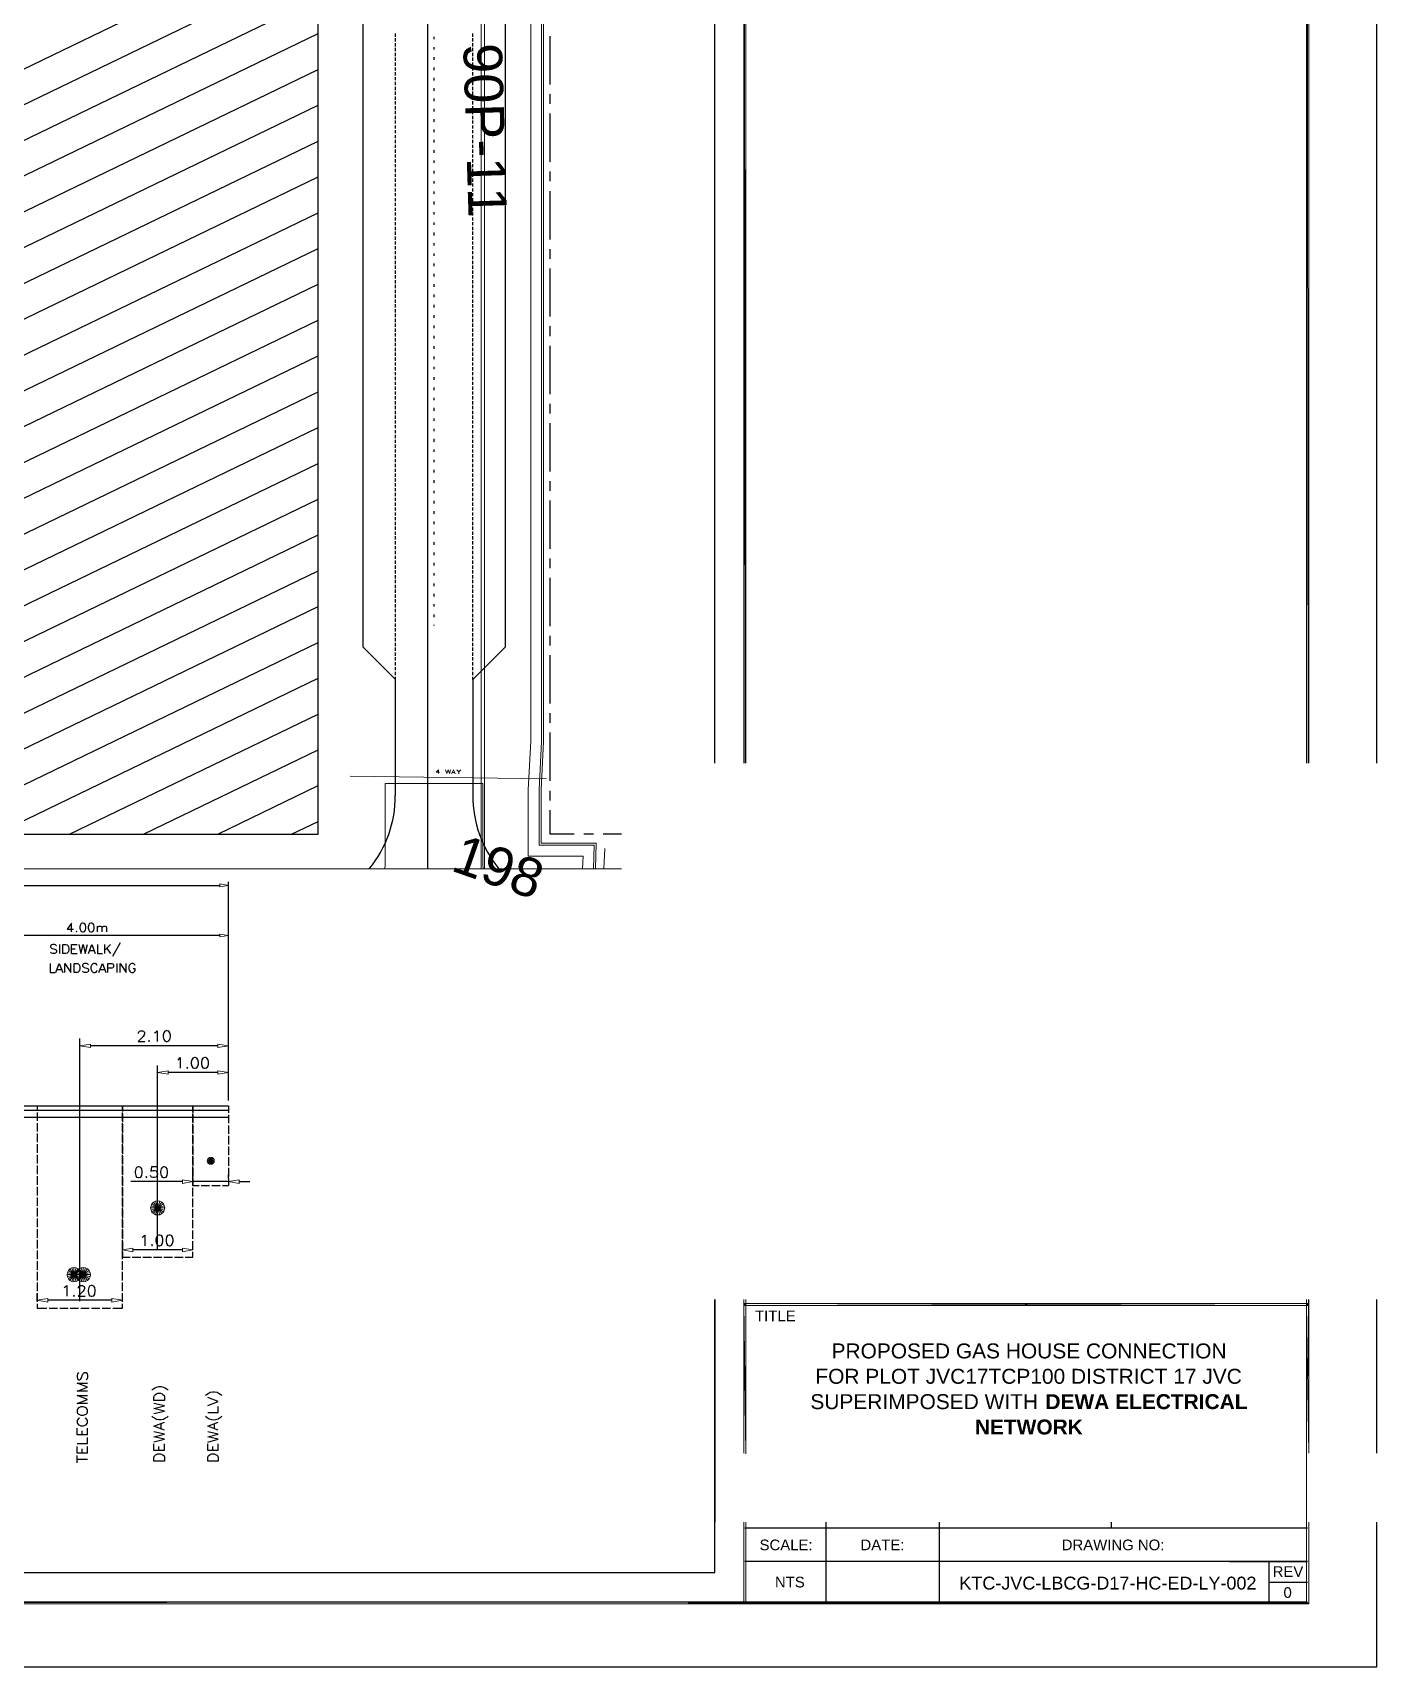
# Model space of a CAD drawing. Header units: inches. Extents: x 27 to 868, y 19 to 613.
# Drawn here: x 554.9 to 867.6, y 18.8 to 399.1 of the extents above; entities that cross this region are included whole.
import ezdxf

# ---------------------------------------------------------------- set-up
doc = ezdxf.new("R2010")
doc.units = ezdxf.units.IN
doc.header["$MEASUREMENT"] = 0
doc.layers.add('PDF_Geometry', color=7, linetype='Continuous')
doc.layers.add('PDF_Text', color=7, linetype='Continuous')
doc.styles.add('PDF Arial', font='arial.ttf')
doc.styles.add('PDF Arial Bold', font='arialbd.ttf')

msp = doc.modelspace()

# ---------------------------------------------------------------- linework, layer by layer
at = {"layer": 'PDF_Geometry', "lineweight": 25}
for points in [[(26.63, 612.78), (867.64, 612.78), (867.64, 229.17)], [(867.64, 52.53), (867.64, 18.77), (26.63, 18.77), (26.63, 612.78)], [(713.65, 229.17), (713.65, 590.8), (63.65, 590.8), (63.65, 40.79)], [(174, 200.68), (598.4, 200.68)], [(174, 200.68), (598.4, 200.68)], [(600.42, 150.68), (600.42, 201.53)], [(600.42, 150.68), (600.42, 201.53)], [(563.9, 189.87), (563.9, 191.94), (562.9, 190.54), (564.39, 190.54)], [(566.46, 191.94), (566.15, 191.8), (565.97, 191.53), (565.88, 191.04), (565.88, 190.77), (565.97, 190.27), (566.15, 189.96), (566.46, 189.87), (566.64, 189.87), (566.96, 189.96), (567.14, 190.27), (567.23, 190.77), (567.23, 191.04), (567.14, 191.53), (566.96, 191.8), (566.64, 191.94), (566.46, 191.94)], [(568.4, 191.94), (568.13, 191.8), (567.9, 191.53), (567.81, 191.04), (567.81, 190.77), (567.9, 190.27), (568.13, 189.96), (568.4, 189.87), (568.62, 189.87), (568.9, 189.96), (569.08, 190.27), (569.21, 190.77), (569.21, 191.04), (569.08, 191.53), (568.9, 191.8), (568.62, 191.94), (568.4, 191.94)], [(569.89, 191.22), (569.89, 189.87)], [(569.89, 190.86), (570.16, 191.13), (570.38, 191.22), (570.65, 191.22), (570.88, 191.13), (570.97, 190.86), (570.97, 189.87)], [(570.97, 190.86), (571.24, 191.13), (571.46, 191.22), (571.73, 191.22), (571.96, 191.13), (572.05, 190.86), (572.05, 189.87)], [(598.4, 189.06), (536.56, 189.06)], [(560.43, 186.62), (560.2, 186.85), (559.93, 186.94), (559.53, 186.94), (559.26, 186.85), (559.03, 186.62), (559.03, 186.44), (559.12, 186.26), (559.26, 186.13), (559.44, 186.04), (560.02, 185.86), (560.2, 185.77), (560.34, 185.68), (560.43, 185.45), (560.43, 185.18), (560.2, 184.96), (559.93, 184.87), (559.53, 184.87), (559.26, 184.96), (559.03, 185.18)], [(561.1, 186.94), (561.1, 184.87)], [(561.87, 184.87), (561.87, 186.94), (562.59, 186.94), (562.86, 186.85), (563.09, 186.62), (563.18, 186.44), (563.27, 186.13), (563.27, 185.68), (563.18, 185.36), (563.09, 185.18), (562.86, 184.96), (562.59, 184.87), (561.87, 184.87)], [(563.94, 184.87), (563.94, 186.94), (565.25, 186.94)], [(565.07, 190.05), (564.98, 189.96), (565.07, 189.87), (565.16, 189.96), (565.07, 190.05)], [(565.61, 186.94), (566.1, 184.87), (566.6, 186.94), (567.09, 184.87), (567.59, 186.94)], [(567.86, 184.87), (568.67, 186.94), (569.44, 184.87)], [(569.93, 186.94), (569.93, 184.87), (571.1, 184.87)], [(571.6, 186.94), (571.6, 184.87)], [(572.99, 186.94), (571.6, 185.54)], [(575.25, 187.34), (573.44, 184.19)], [(600.42, 181.17), (600.42, 189.87)], [(563.94, 185.95), (564.75, 185.95)], [(563.94, 184.87), (565.25, 184.87)], [(568.17, 185.54), (569.17, 185.54)], [(572.09, 186.04), (572.99, 184.87)], [(558.94, 182.53), (558.94, 180.45), (560.11, 180.45)], [(560.29, 180.45), (561.06, 182.53), (561.87, 180.45)], [(560.61, 181.17), (561.55, 181.17)], [(562.36, 180.45), (562.36, 182.53), (563.72, 180.45), (563.72, 182.53)], [(564.53, 180.45), (564.53, 182.53), (565.2, 182.53), (565.47, 182.44), (565.7, 182.21), (565.79, 182.03), (565.88, 181.76), (565.88, 181.26), (565.79, 180.95), (565.7, 180.77), (565.47, 180.54), (565.2, 180.45), (564.53, 180.45)], [(567.86, 182.21), (567.63, 182.44), (567.36, 182.53), (566.96, 182.53), (566.69, 182.44), (566.46, 182.21), (566.46, 182.03), (566.55, 181.85), (566.69, 181.76), (566.87, 181.62), (567.45, 181.44), (567.63, 181.35), (567.77, 181.26), (567.86, 181.04), (567.86, 180.77), (567.63, 180.54), (567.36, 180.45), (566.96, 180.45), (566.69, 180.54), (566.46, 180.77)], [(569.89, 182.03), (569.8, 182.21), (569.62, 182.44), (569.44, 182.53), (569.03, 182.53), (568.85, 182.44), (568.62, 182.21), (568.53, 182.03), (568.44, 181.76), (568.44, 181.26), (568.53, 180.95), (568.62, 180.77), (568.85, 180.54), (569.03, 180.45), (569.44, 180.45), (569.62, 180.54), (569.8, 180.77), (569.89, 180.95)], [(570.29, 180.45), (571.1, 182.53), (571.87, 180.45)], [(570.61, 181.17), (571.6, 181.17)], [(572.36, 180.45), (572.36, 182.53), (573.26, 182.53), (573.53, 182.44), (573.62, 182.35), (573.71, 182.12), (573.71, 181.85), (573.62, 181.62), (573.53, 181.53), (573.26, 181.44), (572.36, 181.44)], [(574.43, 182.53), (574.43, 180.45)], [(575.2, 180.45), (575.2, 182.53), (576.6, 180.45), (576.6, 182.53)], [(578.76, 182.03), (578.62, 182.21), (578.44, 182.44), (578.26, 182.53), (577.86, 182.53), (577.68, 182.44), (577.45, 182.21), (577.36, 182.03), (577.27, 181.76), (577.27, 181.26), (577.36, 180.95), (577.45, 180.77), (577.68, 180.54), (577.86, 180.45), (578.26, 180.45), (578.44, 180.54), (578.62, 180.77), (578.76, 180.95), (578.76, 181.26), (578.26, 181.26)], [(565.83, 103.98), (565.83, 165.05)], [(579.48, 166.27), (579.48, 166.4), (579.61, 166.63), (579.7, 166.76), (579.97, 166.85), (580.42, 166.85), (580.65, 166.76), (580.79, 166.63), (580.92, 166.4), (580.92, 166.13), (580.79, 165.91), (580.56, 165.55), (579.39, 164.38), (581.01, 164.38)], [(581.96, 164.65), (581.82, 164.51), (581.96, 164.38), (582.09, 164.51), (581.96, 164.65)], [(583.26, 166.4), (583.49, 166.49), (583.85, 166.85), (583.85, 164.38)], [(585.96, 166.85), (585.6, 166.76), (585.38, 166.4), (585.24, 165.82), (585.24, 165.46), (585.38, 164.87), (585.6, 164.51), (585.96, 164.38), (586.19, 164.38), (586.55, 164.51), (586.78, 164.87), (586.91, 165.46), (586.91, 165.82), (586.78, 166.4), (586.55, 166.76), (586.19, 166.85), (585.96, 166.85)], [(600.42, 151.49), (600.42, 165.05)], [(597.99, 163.38), (568.31, 163.38)], [(588.62, 160.14), (588.85, 160.28), (589.21, 160.64), (589.21, 158.16)], [(592.5, 160.64), (592.13, 160.5), (591.91, 160.14), (591.77, 159.56), (591.77, 159.2), (591.91, 158.61), (592.13, 158.25), (592.5, 158.16), (592.72, 158.16), (593.08, 158.25), (593.31, 158.61), (593.44, 159.2), (593.44, 159.56), (593.31, 160.14), (593.08, 160.5), (592.72, 160.64), (592.5, 160.64)], [(594.84, 160.64), (594.48, 160.5), (594.25, 160.14), (594.16, 159.56), (594.16, 159.2), (594.25, 158.61), (594.48, 158.25), (594.84, 158.16), (595.11, 158.16), (595.42, 158.25), (595.69, 158.61), (595.78, 159.2), (595.78, 159.56), (595.69, 160.14), (595.42, 160.5), (595.11, 160.64), (594.84, 160.64)], [(583.94, 115.87), (583.94, 158.79)], [(597.99, 157.17), (586.41, 157.17)], [(590.83, 158.39), (590.74, 158.25), (590.83, 158.16), (590.96, 158.25), (590.83, 158.39)], [(600.42, 151.04), (600.42, 158.79)], [(555.92, 149.38), (555.92, 148.39)], [(575.74, 148.39), (575.74, 149.38)], [(575.74, 149.38), (575.74, 148.12)], [(592.18, 148.12), (592.18, 149.38)], [(592.18, 149.38), (592.18, 147.8)], [(600.42, 149.38), (600.42, 147.8)], [(555.92, 147.89), (555.92, 145.91)], [(555.92, 145.41), (555.92, 143.43)], [(575.74, 145.91), (575.74, 147.89)], [(575.74, 147.62), (575.74, 145.64)], [(575.74, 143.43), (575.74, 145.41)], [(575.74, 145.14), (575.74, 143.16)], [(592.18, 145.64), (592.18, 147.62)], [(592.18, 147.31), (592.18, 145.37)], [(592.18, 143.16), (592.18, 145.14)], [(592.18, 144.87), (592.18, 142.89)], [(600.42, 147.31), (600.42, 145.37)], [(600.42, 144.87), (600.42, 142.89)], [(555.92, 142.94), (555.92, 140.96)], [(575.74, 140.96), (575.74, 142.94)], [(575.74, 142.67), (575.74, 140.68)], [(592.18, 140.68), (592.18, 142.67)], [(592.18, 142.4), (592.18, 140.41)], [(600.42, 142.4), (600.42, 140.41)], [(555.92, 140.46), (555.92, 138.48)], [(555.92, 137.98), (555.92, 136)], [(575.74, 138.48), (575.74, 140.46)], [(575.74, 140.19), (575.74, 138.21)], [(575.74, 136), (575.74, 137.98)], [(575.74, 137.71), (575.74, 135.78)], [(592.18, 138.21), (592.18, 140.19)], [(592.18, 139.92), (592.18, 137.94)], [(592.18, 135.78), (592.18, 137.71)], [(592.18, 137.44), (592.18, 135.46)], [(600.42, 139.92), (600.42, 137.94)], [(600.42, 137.44), (600.42, 135.46)], [(555.92, 135.51), (555.92, 133.52)], [(575.74, 133.52), (575.74, 135.51)], [(575.74, 135.28), (575.74, 133.3)], [(579.43, 135.24), (579.07, 135.1), (578.85, 134.74), (578.71, 134.15), (578.71, 133.79), (578.85, 133.21), (579.07, 132.85), (579.43, 132.76), (579.66, 132.76), (580.02, 132.85), (580.24, 133.21), (580.38, 133.79), (580.38, 134.15), (580.24, 134.74), (580.02, 135.1), (579.66, 135.24), (579.43, 135.24)], [(583.67, 135.24), (582.5, 135.24), (582.36, 134.15), (582.5, 134.29), (582.86, 134.38), (583.22, 134.38), (583.58, 134.29), (583.8, 134.06), (583.89, 133.7), (583.89, 133.43), (583.8, 133.12), (583.58, 132.85), (583.22, 132.76), (582.86, 132.76), (582.5, 132.85), (582.36, 132.98), (582.27, 133.21)], [(585.33, 135.24), (584.97, 135.1), (584.75, 134.74), (584.61, 134.15), (584.61, 133.79), (584.75, 133.21), (584.97, 132.85), (585.33, 132.76), (585.56, 132.76), (585.92, 132.85), (586.14, 133.21), (586.28, 133.79), (586.28, 134.15), (586.14, 134.74), (585.92, 135.1), (585.56, 135.24), (585.33, 135.24)], [(592.18, 133.3), (592.18, 135.28)], [(592.18, 134.97), (592.18, 132.98)], [(592.18, 132.58), (592.18, 133.39)], [(600.42, 134.97), (600.42, 132.98)], [(600.42, 132.58), (600.42, 133.39)], [(555.92, 133.03), (555.92, 131.05)], [(555.92, 130.55), (555.92, 128.57)], [(575.74, 131.05), (575.74, 133.03)], [(575.74, 132.8), (575.74, 130.82)], [(575.74, 128.57), (575.74, 130.55)], [(575.74, 130.33), (575.74, 128.34)], [(589.75, 131.77), (577.72, 131.77)], [(581.33, 132.98), (581.19, 132.85), (581.33, 132.76), (581.46, 132.85), (581.33, 132.98)], [(592.18, 130.82), (592.18, 132.8)], [(592.18, 132.49), (592.18, 130.91), (593.62, 130.91)], [(600.42, 131.77), (592.18, 131.77)], [(592.18, 128.34), (592.18, 130.33)], [(594.12, 130.91), (596.05, 130.91)], [(596.55, 130.91), (598.53, 130.91)], [(599.03, 130.91), (600.42, 130.91)], [(600.42, 132.49), (600.42, 130.91)], [(602.9, 131.77), (605.38, 131.77)], [(555.92, 128.07), (555.92, 126.14)], [(555.92, 125.64), (555.92, 123.66)], [(575.74, 126.14), (575.74, 128.07)], [(575.74, 127.85), (575.74, 125.87)], [(575.74, 123.66), (575.74, 125.64)], [(592.18, 125.87), (592.18, 127.85)], [(555.92, 123.17), (555.92, 121.18)], [(575.74, 125.37), (575.74, 123.39)], [(575.74, 121.18), (575.74, 123.17)], [(575.74, 122.89), (575.74, 120.91)], [(592.18, 123.39), (592.18, 125.37)], [(592.18, 120.91), (592.18, 122.89)], [(555.92, 120.69), (555.92, 118.71)], [(555.92, 118.21), (555.92, 116.23)], [(575.74, 118.71), (575.74, 120.69)], [(575.74, 120.42), (575.74, 118.44)], [(575.74, 116.23), (575.74, 118.21)], [(575.74, 117.94), (575.74, 115.96)], [(580.38, 118.89), (580.61, 118.98), (580.97, 119.34), (580.97, 116.86)], [(584.25, 119.34), (583.89, 119.25), (583.67, 118.89), (583.53, 118.3), (583.53, 117.94), (583.67, 117.36), (583.89, 116.99), (584.25, 116.86), (584.48, 116.86), (584.84, 116.99), (585.06, 117.36), (585.2, 117.94), (585.2, 118.3), (585.06, 118.89), (584.84, 119.25), (584.48, 119.34), (584.25, 119.34)], [(586.6, 119.34), (586.23, 119.25), (586.01, 118.89), (585.92, 118.3), (585.92, 117.94), (586.01, 117.36), (586.23, 116.99), (586.6, 116.86), (586.87, 116.86), (587.18, 116.99), (587.45, 117.36), (587.54, 117.94), (587.54, 118.3), (587.45, 118.89), (587.18, 119.25), (586.87, 119.34), (586.6, 119.34)], [(592.18, 118.44), (592.18, 120.42)], [(592.18, 115.96), (592.18, 117.94)], [(555.92, 115.73), (555.92, 113.75)], [(575.74, 115.87), (575.74, 117.54)], [(575.74, 113.75), (575.74, 115.73)], [(575.74, 115.46), (575.74, 114.2), (577.54, 114.2)], [(578.04, 114.2), (580.02, 114.2)], [(589.75, 115.87), (578.17, 115.87)], [(580.51, 114.2), (582.5, 114.2)], [(582.59, 117.13), (582.5, 116.99), (582.59, 116.86), (582.72, 116.99), (582.59, 117.13)], [(582.99, 114.2), (584.93, 114.2)], [(585.42, 114.2), (587.41, 114.2)], [(587.9, 114.2), (589.88, 114.2)], [(590.38, 114.2), (592.18, 114.2), (592.18, 115.46)], [(592.18, 115.87), (592.18, 117.54)], [(555.92, 113.26), (555.92, 111.27)], [(555.92, 110.78), (555.92, 108.8)], [(575.74, 111.27), (575.74, 113.26)], [(575.74, 108.8), (575.74, 110.78)], [(555.92, 108.3), (555.92, 106.32)], [(562.23, 107.13), (562.45, 107.27), (562.81, 107.58), (562.81, 105.15)], [(565.52, 107), (565.52, 107.13), (565.65, 107.36), (565.79, 107.49), (566.01, 107.58), (566.46, 107.58), (566.73, 107.49), (566.82, 107.36), (566.96, 107.13), (566.96, 106.91), (566.82, 106.68), (566.6, 106.32), (565.43, 105.15), (567.05, 105.15)], [(568.49, 107.58), (568.13, 107.49), (567.9, 107.13), (567.77, 106.55), (567.77, 106.19), (567.9, 105.6), (568.13, 105.24), (568.49, 105.15), (568.71, 105.15), (569.08, 105.24), (569.3, 105.6), (569.44, 106.19), (569.44, 106.55), (569.3, 107.13), (569.08, 107.49), (568.71, 107.58), (568.49, 107.58)], [(575.74, 106.32), (575.74, 108.3)], [(63.65, 40.79), (713.65, 40.79), (713.65, 104.35), (713.65, 52.53)], [(555.92, 105.83), (555.92, 103.84)], [(555.92, 103.98), (555.92, 105.78)], [(555.92, 103.35), (555.92, 102.36), (558.18, 102.36)], [(573.26, 104.16), (558.4, 104.16)], [(564.48, 105.37), (564.35, 105.24), (564.48, 105.15), (564.57, 105.24), (564.48, 105.37)], [(573.49, 102.36), (575.74, 102.36), (575.74, 103.35)], [(575.74, 103.84), (575.74, 105.83)], [(575.74, 103.98), (575.74, 105.78)], [(867.64, 104.35), (867.64, 68.59)], [(558.67, 102.36), (560.65, 102.36)], [(561.15, 102.36), (563.13, 102.36)], [(563.63, 102.36), (565.56, 102.36)], [(566.06, 102.36), (568.04, 102.36)], [(568.53, 102.36), (570.52, 102.36)], [(571.01, 102.36), (572.99, 102.36)], [(851.65, 51.15), (720.67, 51.15)], [(739.55, 33.81), (739.55, 52.53)], [(765.98, 33.81), (765.98, 52.53)], [(806.02, 51.15), (806.02, 52.53)], [(851.65, 43.36), (720.67, 43.36)], [(833.54, 43.36), (851.65, 43.36)], [(842.59, 43.36), (842.59, 33.81)], [(842.59, 38.58), (851.65, 38.58)], [(707.43, 33.81), (851.65, 33.81)], [(851.65, 33.81), (720.67, 33.81)]]:
    msp.add_lwpolyline(points, dxfattribs=at)
at = {"layer": 'PDF_Geometry', "lineweight": 0}
for points in [[(720.73, 229.17), (720.41, 597.78), (720.41, 229.17)], [(720.73, 229.17), (720.41, 597.78), (720.9, 597.78), (720.9, 229.17)], [(720.9, 597.78), (720.9, 229.17)], [(851.92, 598.05), (851.42, 597.51), (851.75, 229.17)], [(851.42, 597.51), (851.75, 229.17)], [(851.42, 229.17), (851.42, 597.51)], [(851.42, 229.17), (851.42, 597.51)], [(851.92, 229.17), (851.92, 598.05)], [(713.65, 229.17), (713.65, 590.8), (63.65, 590.8), (63.65, 204.55)], [(649.33, 227.61), (648.75, 227.02), (649.6, 227.02)], [(649.33, 227.61), (649.33, 226.71)], [(651, 227.61), (651.27, 226.71), (651.59, 227.61), (651.86, 226.71), (652.13, 227.61)], [(652.35, 226.66), (652.85, 227.56), (653.25, 226.66)], [(652.53, 226.98), (653.12, 226.98)], [(653.61, 227.56), (654.06, 227.11), (654.56, 227.56)], [(654.06, 227.11), (654.06, 226.66)], [(63.65, 204.55), (691.93, 204.55)], [(691.94, 204.55), (63.65, 204.55), (63.65, 40.79)], [(598.4, 201.04), (598.4, 200.36), (600.42, 200.68), (598.4, 201.04)], [(598.4, 201.04), (598.4, 200.36), (600.42, 200.68), (598.4, 201.04)], [(598.4, 189.37), (598.4, 188.7), (600.42, 189.06), (598.4, 189.37)], [(568.31, 163.79), (568.31, 162.98), (565.83, 163.38), (568.31, 163.79)], [(597.99, 163.79), (597.99, 162.98), (600.42, 163.38), (597.99, 163.79)], [(586.41, 157.57), (586.41, 156.76), (583.94, 157.17), (586.41, 157.57)], [(597.99, 157.57), (597.99, 156.76), (600.42, 157.17), (597.99, 157.57)], [(595.56, 136.95), (596.32, 136.63), (595.51, 136.63), (595.56, 136.95)], [(595.74, 137.22), (595.56, 136.95), (596.32, 136.63), (595.74, 137.22)], [(596.32, 136.63), (596.01, 137.4), (595.74, 137.22), (596.32, 136.63)], [(596.32, 137.44), (596.32, 136.63), (596.01, 137.4), (596.32, 137.44)], [(596.64, 137.4), (596.32, 137.44), (596.32, 136.63), (596.64, 137.4)], [(596.32, 136.63), (596.91, 137.22), (596.64, 137.4), (596.32, 136.63)], [(597.09, 136.95), (596.32, 136.63), (596.91, 137.22), (597.09, 136.95)], [(597.13, 136.63), (597.09, 136.95), (596.32, 136.63), (597.13, 136.63)], [(596.32, 136.63), (595.51, 136.63), (595.56, 136.32), (596.32, 136.63)], [(595.56, 136.32), (595.74, 136.05), (596.32, 136.63), (595.56, 136.32)], [(595.74, 136.05), (596.32, 136.63), (596.01, 135.87), (595.74, 136.05)], [(596.32, 136.63), (596.01, 135.87), (596.32, 135.82), (596.32, 136.63)], [(596.32, 135.82), (596.64, 135.87), (596.32, 136.63), (596.32, 135.82)], [(596.64, 135.87), (596.32, 136.63), (596.91, 136.05), (596.64, 135.87)], [(596.32, 136.63), (596.91, 136.05), (597.09, 136.32), (596.32, 136.63)], [(597.09, 136.32), (597.13, 136.63), (596.32, 136.63), (597.09, 136.32)], [(589.75, 132.17), (589.75, 131.36), (592.18, 131.77), (589.75, 132.17)], [(602.9, 132.17), (602.9, 131.36), (600.42, 131.77), (602.9, 132.17)], [(582.41, 126.14), (582.32, 125.64), (583.94, 125.64), (582.41, 126.14)], [(582.32, 125.64), (583.94, 125.64), (582.41, 125.15), (582.32, 125.64)], [(583.94, 125.64), (582.63, 126.63), (582.41, 126.14), (583.94, 125.64)], [(583.94, 125.64), (582.41, 125.15), (582.63, 124.7), (583.94, 125.64)], [(582.99, 126.99), (583.94, 125.64), (582.63, 126.63), (582.99, 126.99)], [(582.63, 124.7), (582.99, 124.34), (583.94, 125.64), (582.63, 124.7)], [(583.44, 127.22), (582.99, 126.99), (583.94, 125.64), (583.44, 127.22)], [(582.99, 124.34), (583.94, 125.64), (583.44, 124.07), (582.99, 124.34)], [(583.94, 125.64), (583.94, 127.31), (583.44, 127.22), (583.94, 125.64)], [(583.94, 125.64), (583.44, 124.07), (583.94, 124.02), (583.94, 125.64)], [(584.48, 127.22), (583.94, 125.64), (583.94, 127.31), (584.48, 127.22)], [(584.93, 126.99), (584.48, 127.22), (583.94, 125.64), (584.93, 126.99)], [(583.94, 125.64), (585.29, 126.63), (584.93, 126.99), (583.94, 125.64)], [(585.51, 126.14), (583.94, 125.64), (585.29, 126.63), (585.51, 126.14)], [(585.6, 125.64), (585.51, 126.14), (583.94, 125.64), (585.6, 125.64)], [(583.94, 124.02), (584.48, 124.07), (583.94, 125.64), (583.94, 124.02)], [(584.48, 124.07), (583.94, 125.64), (584.93, 124.34), (584.48, 124.07)], [(583.94, 125.64), (584.93, 124.34), (585.29, 124.7), (583.94, 125.64)], [(585.29, 124.7), (585.51, 125.15), (583.94, 125.64), (585.29, 124.7)], [(585.51, 125.15), (583.94, 125.64), (585.6, 125.64), (585.51, 125.15)], [(578.17, 116.32), (578.17, 115.46), (575.74, 115.87), (578.17, 116.32)], [(589.75, 116.32), (589.75, 115.46), (592.18, 115.87), (589.75, 116.32)], [(562.95, 110.64), (562.86, 110.15), (564.48, 110.15), (562.95, 110.64)], [(564.48, 110.15), (563.18, 111.09), (562.95, 110.64), (564.48, 110.15)], [(563.54, 111.5), (564.48, 110.15), (563.18, 111.09), (563.54, 111.5)], [(563.99, 111.73), (563.54, 111.5), (564.48, 110.15), (563.99, 111.73)], [(564.48, 110.15), (564.48, 111.82), (563.99, 111.73), (564.48, 110.15)], [(565.02, 111.73), (564.48, 110.15), (564.48, 111.82), (565.02, 111.73)], [(565.47, 111.5), (565.02, 111.73), (564.48, 110.15), (565.47, 111.5)], [(564.48, 110.15), (565.83, 111.09), (565.47, 111.5), (564.48, 110.15)], [(566.06, 110.64), (564.48, 110.15), (565.83, 111.09), (566.06, 110.64)], [(566.15, 110.15), (566.06, 110.64), (564.48, 110.15), (566.15, 110.15)], [(565.07, 110.64), (565.02, 110.15), (566.64, 110.15), (565.07, 110.64)], [(566.64, 110.15), (565.34, 111.09), (565.07, 110.64), (566.64, 110.15)], [(565.7, 111.5), (566.64, 110.15), (565.34, 111.09), (565.7, 111.5)], [(566.15, 111.73), (565.7, 111.5), (566.64, 110.15), (566.15, 111.73)], [(566.64, 110.15), (566.64, 111.82), (566.15, 111.73), (566.64, 110.15)], [(567.18, 111.73), (566.64, 110.15), (566.64, 111.82), (567.18, 111.73)], [(567.63, 111.5), (567.18, 111.73), (566.64, 110.15), (567.63, 111.5)], [(566.64, 110.15), (567.99, 111.09), (567.63, 111.5), (566.64, 110.15)], [(568.22, 110.64), (566.64, 110.15), (567.99, 111.09), (568.22, 110.64)], [(568.31, 110.15), (568.22, 110.64), (566.64, 110.15), (568.31, 110.15)], [(562.86, 110.15), (564.48, 110.15), (562.95, 109.65), (562.86, 110.15)], [(564.48, 110.15), (562.95, 109.65), (563.18, 109.16), (564.48, 110.15)], [(563.18, 109.16), (563.54, 108.8), (564.48, 110.15), (563.18, 109.16)], [(563.54, 108.8), (564.48, 110.15), (563.99, 108.57), (563.54, 108.8)], [(564.48, 110.15), (563.99, 108.57), (564.48, 108.48), (564.48, 110.15)], [(564.48, 108.48), (565.02, 108.57), (564.48, 110.15), (564.48, 108.48)], [(565.02, 108.57), (564.48, 110.15), (565.47, 108.8), (565.02, 108.57)], [(564.48, 110.15), (565.47, 108.8), (565.83, 109.16), (564.48, 110.15)], [(565.83, 109.16), (566.06, 109.65), (564.48, 110.15), (565.83, 109.16)], [(566.06, 109.65), (564.48, 110.15), (566.15, 110.15), (566.06, 109.65)], [(565.02, 110.15), (566.64, 110.15), (565.07, 109.65), (565.02, 110.15)], [(566.64, 110.15), (565.07, 109.65), (565.34, 109.16), (566.64, 110.15)], [(565.34, 109.16), (565.7, 108.8), (566.64, 110.15), (565.34, 109.16)], [(565.7, 108.8), (566.64, 110.15), (566.15, 108.57), (565.7, 108.8)], [(566.64, 110.15), (566.15, 108.57), (566.64, 108.48), (566.64, 110.15)], [(566.64, 108.48), (567.18, 108.57), (566.64, 110.15), (566.64, 108.48)], [(567.18, 108.57), (566.64, 110.15), (567.63, 108.8), (567.18, 108.57)], [(566.64, 110.15), (567.63, 108.8), (567.99, 109.16), (566.64, 110.15)], [(567.99, 109.16), (568.22, 109.65), (566.64, 110.15), (567.99, 109.16)], [(568.22, 109.65), (566.64, 110.15), (568.31, 110.15), (568.22, 109.65)], [(63.65, 40.79), (713.65, 40.79), (713.65, 104.35), (713.65, 52.53)], [(558.4, 104.56), (558.4, 103.71), (555.92, 104.16), (558.4, 104.56)], [(573.26, 104.56), (573.26, 103.71), (575.74, 104.16), (573.26, 104.56)], [(720.4, 102.94), (720.9, 103.44), (720.89, 104.35)], [(720.4, 104.35), (720.4, 102.94)], [(720.4, 103.44), (720.9, 102.94), (851.92, 103.44), (720.4, 103.44)], [(720.9, 68.44), (720.9, 68.59), (720.4, 103.44), (720.4, 68.59)], [(720.9, 68.44), (720.9, 68.59), (720.4, 103.44), (720.9, 102.94), (720.9, 68.59), (720.9, 68.44)], [(851.92, 102.94), (851.42, 103.44), (720.4, 102.94), (851.92, 102.94)], [(851.42, 103.44), (720.4, 102.94), (720.9, 103.44), (851.42, 103.44)], [(720.41, 104.35), (720.41, 68.59)], [(720.87, 68.59), (720.84, 104.35)], [(720.87, 68.59), (720.84, 104.35)], [(720.9, 103.44), (720.89, 104.35)], [(720.9, 104.35), (720.9, 68.59)], [(720.9, 104.35), (720.9, 68.59)], [(720.9, 104.35), (720.9, 103.44)], [(720.9, 104.35), (720.9, 103.44)], [(720.9, 102.94), (851.92, 103.44), (851.42, 102.94), (720.9, 102.94)], [(720.9, 102.94), (720.9, 68.59), (720.9, 68.44)], [(851.9, 52.53), (851.92, 33.54), (851.42, 34.03), (851.42, 104.35)], [(851.42, 34.03), (851.42, 104.35)], [(851.9, 104.35), (851.92, 102.94), (851.42, 103.44), (851.42, 104.35)], [(851.92, 103.44), (851.42, 102.94), (851.91, 68.59)], [(851.42, 102.94), (851.91, 68.59)], [(851.42, 68.44), (851.42, 68.59), (851.42, 102.94)], [(851.86, 104.35), (851.89, 68.59)], [(851.86, 104.35), (851.89, 68.59)], [(851.9, 104.35), (851.92, 102.94), (851.92, 104.35)], [(851.92, 68.59), (851.92, 104.35)], [(851.92, 68.59), (851.92, 103.44)], [(720.41, 33.81), (720.9, 33.81), (720.88, 52.53)], [(720.41, 52.53), (720.41, 33.81)], [(720.9, 33.81), (720.88, 52.53)], [(720.9, 52.53), (720.9, 33.81)], [(720.9, 52.53), (720.9, 33.81)], [(851.9, 52.53), (851.92, 33.54), (851.92, 52.53)], [(851.92, 33.54), (851.42, 34.03), (55.41, 33.54), (851.92, 33.54)], [(851.42, 34.03), (55.41, 33.54), (55.91, 34.03), (851.42, 34.03)]]:
    msp.add_lwpolyline(points, dxfattribs=at)
at = {"layer": 'PDF_Geometry', "color": 1, "lineweight": 13}
for points in [[(713.6, 546.48), (687.84, 546.39), (687.84, 503.74), (659.24, 503.78), (659.24, 204.59)], [(713.6, 545.72), (688.56, 545.63), (688.56, 503.02), (660.01, 503.02), (660.01, 204.59)]]:
    msp.add_lwpolyline(points, dxfattribs=at)
at = {"layer": 'PDF_Geometry', "color": 80, "lineweight": 25}
msp.add_lwpolyline([(713.6, 504.01), (699.82, 504.01), (669.83, 504.01), (646.81, 504.01), (646.81, 204.59)], dxfattribs=at)
at = {"layer": 'PDF_Geometry', "color": 3, "lineweight": 0}
for points in [[(682.89, 204.59), (682.98, 207.52), (670.23, 207.52), (670.23, 222.97), (670.82, 234.23), (670.82, 459.78), (670.19, 462.44), (670.23, 487.8), (698.07, 487.8)], [(698.07, 485.23), (672.75, 485.23), (672.75, 462.75), (673.34, 460.05), (673.34, 234.18), (672.75, 222.93), (672.75, 210.09), (685.59, 210.09), (685.41, 204.59)], [(685.86, 204.59), (686.04, 210.54), (673.2, 210.54), (673.2, 222.93), (673.79, 234.18), (673.79, 460.1), (673.2, 462.8), (673.2, 484.78), (683.2, 484.78), (692.35, 484.78), (698.07, 484.78)], [(628.75, 226.12), (674.51, 225.49)], [(659.69, 211.49), (659.69, 224.41), (636.9, 224.41), (636.9, 222.52), (636.9, 213.15), (636.9, 207.48), (636.9, 205.41), (636.86, 204.59)], [(659.74, 204.59), (659.74, 204.73), (659.69, 205.41), (659.69, 211.49)], [(688.02, 209.28), (687.84, 204.59)]]:
    msp.add_lwpolyline(points, dxfattribs=at)
at = {"layer": 'PDF_Geometry', "color": 132, "lineweight": 25, "true_color": 0x00dddd}
for points in [[(621.32, 482.66), (151.12, 482.66), (151.12, 212.61), (621.32, 212.61), (621.32, 482.66)], [(184.04, 212.61), (621.32, 423.84)], [(201.29, 212.61), (621.32, 415.51)], [(218.54, 212.61), (621.32, 407.22)], [(235.79, 212.61), (621.32, 398.89)], [(253.04, 212.61), (621.32, 390.56)], [(270.29, 212.61), (621.32, 382.23)], [(287.5, 212.61), (621.32, 373.89)], [(304.74, 212.61), (621.32, 365.56)], [(321.99, 212.61), (621.32, 357.23)], [(339.24, 212.61), (621.32, 348.9)], [(356.49, 212.61), (621.32, 340.57)], [(373.74, 212.61), (621.32, 332.23)], [(390.99, 212.61), (621.32, 323.9)], [(408.24, 212.61), (621.32, 315.57)], [(425.49, 212.61), (621.32, 307.24)], [(442.7, 212.61), (621.32, 298.9)], [(459.95, 212.61), (621.32, 290.57)], [(477.2, 212.61), (621.32, 282.24)], [(494.45, 212.61), (621.32, 273.91)], [(511.7, 212.61), (621.32, 265.58)], [(528.95, 212.61), (621.32, 257.24)], [(546.2, 212.61), (621.32, 248.91)], [(563.45, 212.61), (621.32, 240.58)], [(580.7, 212.61), (621.32, 232.25)], [(597.94, 212.61), (621.32, 223.92)], [(615.15, 212.61), (621.32, 215.58)]]:
    msp.add_lwpolyline(points, dxfattribs=at)
at = {"layer": 'PDF_Geometry', "color": 9, "lineweight": 25, "true_color": 0xbababa}
for points in [[(631.81, 256.12), (631.81, 438.57), (639.29, 446.09), (639.29, 464.06)], [(657.31, 464.06), (657.31, 446.09), (664.83, 438.57), (664.83, 256.12)], [(621.32, 387.04), (621.32, 398.3)], [(639.29, 398.17), (639.29, 398.94)], [(639.29, 397.04), (639.29, 397.81)], [(639.29, 395.92), (639.29, 396.68)], [(648.3, 397.58), (648.3, 397.9), (648.3, 398.17)], [(648.3, 395.2), (648.3, 395.47), (648.3, 395.78)], [(657.31, 398.17), (657.31, 398.94)], [(657.31, 397.04), (657.31, 397.81)], [(657.31, 395.92), (657.31, 396.68)], [(675.32, 387.04), (675.32, 398.3)], [(639.29, 394.79), (639.29, 395.56)], [(639.29, 393.67), (639.29, 394.43)], [(639.29, 392.54), (639.29, 393.31)], [(639.29, 391.41), (639.29, 392.18)], [(648.3, 392.81), (648.3, 393.08), (648.3, 393.4)], [(657.31, 394.79), (657.31, 395.56)], [(657.31, 393.67), (657.31, 394.43)], [(657.31, 392.54), (657.31, 393.31)], [(657.31, 391.41), (657.31, 392.18)], [(639.29, 390.29), (639.29, 391.05)], [(639.29, 389.16), (639.29, 389.93)], [(639.29, 388.04), (639.29, 388.8)], [(648.3, 390.38), (648.3, 390.69), (648.3, 391.01)], [(648.3, 387.99), (648.3, 388.31), (648.3, 388.58)], [(657.31, 390.29), (657.31, 391.05)], [(657.31, 389.16), (657.31, 389.93)], [(657.31, 388.04), (657.31, 388.8)], [(621.32, 382.54), (621.32, 384.79)], [(639.29, 386.91), (639.29, 387.68)], [(639.29, 385.78), (639.29, 386.55)], [(639.29, 384.66), (639.29, 385.42)], [(639.29, 383.53), (639.29, 384.3)], [(648.3, 385.6), (648.3, 385.87), (648.3, 386.19)], [(657.31, 386.91), (657.31, 387.68)], [(657.31, 385.78), (657.31, 386.55)], [(657.31, 384.66), (657.31, 385.42)], [(657.31, 383.53), (657.31, 384.3)], [(675.32, 382.54), (675.32, 384.79)], [(639.29, 382.41), (639.29, 383.17)], [(639.29, 381.28), (639.29, 382.05)], [(639.29, 380.15), (639.29, 380.92)], [(648.3, 383.17), (648.3, 383.49), (648.3, 383.8)], [(648.3, 380.78), (648.3, 381.1), (648.3, 381.37)], [(657.31, 382.41), (657.31, 383.17)], [(657.31, 381.28), (657.31, 382.05)], [(657.31, 380.15), (657.31, 380.92)], [(621.32, 369.03), (621.32, 380.29)], [(639.29, 379.03), (639.29, 379.79)], [(639.29, 377.95), (639.29, 378.67)], [(639.29, 376.82), (639.29, 377.54)], [(648.3, 378.4), (648.3, 378.67), (648.3, 378.98)], [(648.3, 375.97), (648.3, 376.28), (648.3, 376.6)], [(657.31, 379.03), (657.31, 379.79)], [(657.31, 377.95), (657.31, 378.67)], [(657.31, 376.82), (657.31, 377.54)], [(675.32, 369.03), (675.32, 380.29)], [(639.29, 375.7), (639.29, 376.42)], [(639.29, 374.57), (639.29, 375.29)], [(639.29, 373.44), (639.29, 374.16)], [(639.29, 372.32), (639.29, 373.04)], [(648.3, 373.58), (648.3, 373.89), (648.3, 374.16)], [(657.31, 375.7), (657.31, 376.42)], [(657.31, 374.57), (657.31, 375.29)], [(657.31, 373.44), (657.31, 374.16)], [(657.31, 372.32), (657.31, 373.04)], [(639.29, 371.19), (639.29, 371.91)], [(639.29, 370.07), (639.29, 370.79)], [(639.29, 368.94), (639.29, 369.66)], [(648.3, 371.19), (648.3, 371.46), (648.3, 371.78)], [(648.3, 368.8), (648.3, 369.07), (648.3, 369.39)], [(657.31, 371.19), (657.31, 371.91)], [(657.31, 370.07), (657.31, 370.79)], [(657.31, 368.94), (657.31, 369.66)], [(621.32, 364.53), (621.32, 366.78)], [(639.29, 367.81), (639.29, 368.53)], [(639.29, 366.69), (639.29, 367.41)], [(639.29, 365.56), (639.29, 366.28)], [(639.29, 364.44), (639.29, 365.16)], [(648.3, 366.37), (648.3, 366.69), (648.3, 367)], [(657.31, 367.81), (657.31, 368.53)], [(657.31, 366.69), (657.31, 367.41)], [(657.31, 365.56), (657.31, 366.28)], [(657.31, 364.44), (657.31, 365.16)], [(675.32, 364.53), (675.32, 366.78)], [(621.32, 351.01), (621.32, 362.27)], [(639.29, 363.31), (639.29, 364.03)], [(639.29, 362.18), (639.29, 362.9)], [(639.29, 361.06), (639.29, 361.78)], [(648.3, 363.99), (648.3, 364.3), (648.3, 364.57)], [(648.3, 361.6), (648.3, 361.87), (648.3, 362.18)], [(657.31, 363.31), (657.31, 364.03)], [(657.31, 362.18), (657.31, 362.9)], [(657.31, 361.06), (657.31, 361.78)], [(675.32, 351.01), (675.32, 362.27)], [(639.29, 359.93), (639.29, 360.65)], [(639.29, 358.81), (639.29, 359.53)], [(639.29, 357.68), (639.29, 358.4)], [(648.3, 359.17), (648.3, 359.48), (648.3, 359.8)], [(657.31, 359.93), (657.31, 360.65)], [(657.31, 358.81), (657.31, 359.53)], [(657.31, 357.68), (657.31, 358.4)], [(639.29, 356.55), (639.29, 357.27)], [(639.29, 355.43), (639.29, 356.15)], [(639.29, 354.3), (639.29, 355.02)], [(639.29, 353.18), (639.29, 353.94)], [(648.3, 356.78), (648.3, 357.09), (648.3, 357.36)], [(648.3, 354.39), (648.3, 354.66), (648.3, 354.98)], [(657.31, 356.55), (657.31, 357.27)], [(657.31, 355.43), (657.31, 356.15)], [(657.31, 354.3), (657.31, 355.02)], [(657.31, 353.18), (657.31, 353.94)], [(639.29, 352.05), (639.29, 352.82)], [(639.29, 350.92), (639.29, 351.69)], [(639.29, 349.8), (639.29, 350.56)], [(648.3, 351.96), (648.3, 352.28), (648.3, 352.59)], [(648.3, 349.57), (648.3, 349.89), (648.3, 350.16)], [(657.31, 352.05), (657.31, 352.82)], [(657.31, 350.92), (657.31, 351.69)], [(657.31, 349.8), (657.31, 350.56)], [(621.32, 346.51), (621.32, 348.76)], [(639.29, 348.67), (639.29, 349.44)], [(639.29, 347.55), (639.29, 348.31)], [(639.29, 346.42), (639.29, 347.19)], [(648.3, 347.19), (648.3, 347.46), (648.3, 347.77)], [(657.31, 348.67), (657.31, 349.44)], [(657.31, 347.55), (657.31, 348.31)], [(657.31, 346.42), (657.31, 347.19)], [(675.32, 346.51), (675.32, 348.76)], [(621.32, 333.04), (621.32, 344.26)], [(639.29, 345.29), (639.29, 346.06)], [(639.29, 344.17), (639.29, 344.93)], [(639.29, 343.04), (639.29, 343.81)], [(639.29, 341.92), (639.29, 342.68)], [(648.3, 344.8), (648.3, 345.07), (648.3, 345.38)], [(648.3, 342.37), (648.3, 342.68), (648.3, 343)], [(657.31, 345.29), (657.31, 346.06)], [(657.31, 344.17), (657.31, 344.93)], [(657.31, 343.04), (657.31, 343.81)], [(657.31, 341.92), (657.31, 342.68)], [(675.32, 333.04), (675.32, 344.26)], [(639.29, 340.79), (639.29, 341.56)], [(639.29, 339.66), (639.29, 340.43)], [(639.29, 338.54), (639.29, 339.3)], [(648.3, 339.98), (648.3, 340.3), (648.3, 340.57)], [(657.31, 340.79), (657.31, 341.56)], [(657.31, 339.66), (657.31, 340.43)], [(657.31, 338.54), (657.31, 339.3)], [(639.29, 337.41), (639.29, 338.18)], [(639.29, 336.29), (639.29, 337.05)], [(639.29, 335.16), (639.29, 335.93)], [(639.29, 334.03), (639.29, 334.8)], [(648.3, 337.59), (648.3, 337.86), (648.3, 338.18)], [(648.3, 335.16), (648.3, 335.48), (648.3, 335.79)], [(657.31, 337.41), (657.31, 338.18)], [(657.31, 336.29), (657.31, 337.05)], [(657.31, 335.16), (657.31, 335.93)], [(657.31, 334.03), (657.31, 334.8)], [(639.29, 332.91), (639.29, 333.67)], [(639.29, 331.78), (639.29, 332.55)], [(639.29, 330.66), (639.29, 331.42)], [(648.3, 332.77), (648.3, 333.09), (648.3, 333.36)], [(648.3, 330.39), (648.3, 330.66), (648.3, 330.97)], [(657.31, 332.91), (657.31, 333.67)], [(657.31, 331.78), (657.31, 332.55)], [(657.31, 330.66), (657.31, 331.42)], [(621.32, 328.54), (621.32, 330.79)], [(639.29, 329.53), (639.29, 330.3)], [(639.29, 328.41), (639.29, 329.17)], [(639.29, 327.28), (639.29, 328.04)], [(648.3, 327.95), (648.3, 328.27), (648.3, 328.59)], [(657.31, 329.53), (657.31, 330.3)], [(657.31, 328.41), (657.31, 329.17)], [(657.31, 327.28), (657.31, 328.04)], [(675.32, 328.54), (675.32, 330.79)], [(621.32, 315.03), (621.32, 326.29)], [(639.29, 326.15), (639.29, 326.92)], [(639.29, 325.03), (639.29, 325.79)], [(639.29, 323.9), (639.29, 324.67)], [(639.29, 322.78), (639.29, 323.54)], [(648.3, 325.57), (648.3, 325.88), (648.3, 326.15)], [(648.3, 323.18), (648.3, 323.5), (648.3, 323.77)], [(657.31, 326.15), (657.31, 326.92)], [(657.31, 325.03), (657.31, 325.79)], [(657.31, 323.9), (657.31, 324.67)], [(657.31, 322.78), (657.31, 323.54)], [(675.32, 315.03), (675.32, 326.29)], [(639.29, 321.65), (639.29, 322.41)], [(639.29, 320.52), (639.29, 321.29)], [(639.29, 319.4), (639.29, 320.16)], [(648.3, 320.79), (648.3, 321.06), (648.3, 321.38)], [(657.31, 321.65), (657.31, 322.41)], [(657.31, 320.52), (657.31, 321.29)], [(657.31, 319.4), (657.31, 320.16)], [(639.29, 318.27), (639.29, 319.04)], [(639.29, 317.15), (639.29, 317.91)], [(639.29, 316.02), (639.29, 316.79)], [(648.3, 318.36), (648.3, 318.68), (648.3, 318.99)], [(648.3, 315.97), (648.3, 316.29), (648.3, 316.56)], [(657.31, 318.27), (657.31, 319.04)], [(657.31, 317.15), (657.31, 317.91)], [(657.31, 316.02), (657.31, 316.79)], [(621.32, 310.52), (621.32, 312.78)], [(639.29, 314.89), (639.29, 315.66)], [(639.29, 313.77), (639.29, 314.53)], [(639.29, 312.64), (639.29, 313.41)], [(639.29, 311.52), (639.29, 312.28)], [(648.3, 313.59), (648.3, 313.86), (648.3, 314.17)], [(657.31, 314.89), (657.31, 315.66)], [(657.31, 313.77), (657.31, 314.53)], [(657.31, 312.64), (657.31, 313.41)], [(657.31, 311.52), (657.31, 312.28)], [(675.32, 310.52), (675.32, 312.78)], [(621.32, 297.01), (621.32, 308.27)], [(639.29, 310.39), (639.29, 311.16)], [(639.29, 309.26), (639.29, 310.03)], [(639.29, 308.18), (639.29, 308.9)], [(648.3, 311.16), (648.3, 311.47), (648.3, 311.79)], [(648.3, 308.77), (648.3, 309.08), (648.3, 309.35)], [(657.31, 310.39), (657.31, 311.16)], [(657.31, 309.26), (657.31, 310.03)], [(657.31, 308.18), (657.31, 308.9)], [(675.32, 297.01), (675.32, 308.27)], [(639.29, 307.06), (639.29, 307.78)], [(639.29, 305.93), (639.29, 306.65)], [(639.29, 304.8), (639.29, 305.53)], [(639.29, 303.68), (639.29, 304.4)], [(648.3, 306.38), (648.3, 306.65), (648.3, 306.97)], [(648.3, 303.95), (648.3, 304.26), (648.3, 304.58)], [(657.31, 307.06), (657.31, 307.78)], [(657.31, 305.93), (657.31, 306.65)], [(657.31, 304.8), (657.31, 305.53)], [(657.31, 303.68), (657.31, 304.4)], [(639.29, 302.55), (639.29, 303.27)], [(639.29, 301.43), (639.29, 302.15)], [(639.29, 300.3), (639.29, 301.02)], [(648.3, 301.56), (648.3, 301.88), (648.3, 302.15)], [(657.31, 302.55), (657.31, 303.27)], [(657.31, 301.43), (657.31, 302.15)], [(657.31, 300.3), (657.31, 301.02)], [(639.29, 299.18), (639.29, 299.9)], [(639.29, 298.05), (639.29, 298.77)], [(639.29, 296.92), (639.29, 297.64)], [(648.3, 299.18), (648.3, 299.49), (648.3, 299.76)], [(648.3, 296.79), (648.3, 297.06), (648.3, 297.37)], [(657.31, 299.18), (657.31, 299.9)], [(657.31, 298.05), (657.31, 298.77)], [(657.31, 296.92), (657.31, 297.64)], [(621.32, 292.51), (621.32, 294.76)], [(639.29, 295.8), (639.29, 296.52)], [(639.29, 294.67), (639.29, 295.39)], [(639.29, 293.55), (639.29, 294.27)], [(639.29, 292.42), (639.29, 293.14)], [(648.3, 294.36), (648.3, 294.67), (648.3, 294.99)], [(657.31, 295.8), (657.31, 296.52)], [(657.31, 294.67), (657.31, 295.39)], [(657.31, 293.55), (657.31, 294.27)], [(657.31, 292.42), (657.31, 293.14)], [(675.32, 292.51), (675.32, 294.76)], [(621.32, 279), (621.32, 290.26)], [(639.29, 291.29), (639.29, 292.01)], [(639.29, 290.17), (639.29, 290.89)], [(639.29, 289.04), (639.29, 289.76)], [(648.3, 291.97), (648.3, 292.28), (648.3, 292.55)], [(648.3, 289.58), (648.3, 289.85), (648.3, 290.17)], [(657.31, 291.29), (657.31, 292.01)], [(657.31, 290.17), (657.31, 290.89)], [(657.31, 289.04), (657.31, 289.76)], [(675.32, 279), (675.32, 290.26)], [(639.29, 287.92), (639.29, 288.64)], [(639.29, 286.79), (639.29, 287.51)], [(639.29, 285.66), (639.29, 286.38)], [(639.29, 284.54), (639.29, 285.3)], [(648.3, 287.15), (648.3, 287.47), (648.3, 287.78)], [(648.3, 284.76), (648.3, 285.08), (648.3, 285.35)], [(657.31, 287.92), (657.31, 288.64)], [(657.31, 286.79), (657.31, 287.51)], [(657.31, 285.66), (657.31, 286.38)], [(657.31, 284.54), (657.31, 285.3)], [(639.29, 283.41), (639.29, 284.18)], [(639.29, 282.29), (639.29, 283.05)], [(639.29, 281.16), (639.29, 281.93)], [(648.3, 282.38), (648.3, 282.65), (648.3, 282.96)], [(657.31, 283.41), (657.31, 284.18)], [(657.31, 282.29), (657.31, 283.05)], [(657.31, 281.16), (657.31, 281.93)], [(639.29, 280.03), (639.29, 280.8)], [(639.29, 278.91), (639.29, 279.67)], [(639.29, 277.78), (639.29, 278.55)], [(648.3, 279.94), (648.3, 280.26), (648.3, 280.57)], [(648.3, 277.56), (648.3, 277.87), (648.3, 278.14)], [(657.31, 280.03), (657.31, 280.8)], [(657.31, 278.91), (657.31, 279.67)], [(657.31, 277.78), (657.31, 278.55)], [(621.32, 274.49), (621.32, 276.75)], [(639.29, 276.66), (639.29, 277.42)], [(639.29, 275.53), (639.29, 276.3)], [(639.29, 274.4), (639.29, 275.17)], [(639.29, 273.28), (639.29, 274.04)], [(648.3, 275.17), (648.3, 275.48), (648.3, 275.76)], [(657.31, 276.66), (657.31, 277.42)], [(657.31, 275.53), (657.31, 276.3)], [(657.31, 274.4), (657.31, 275.17)], [(657.31, 273.28), (657.31, 274.04)], [(675.32, 274.49), (675.32, 276.75)], [(621.32, 261.03), (621.32, 272.29)], [(639.29, 272.15), (639.29, 272.92)], [(639.29, 271.03), (639.29, 271.79)], [(639.29, 269.9), (639.29, 270.67)], [(648.3, 272.78), (648.3, 273.05), (648.3, 273.37)], [(648.3, 270.35), (648.3, 270.67), (648.3, 270.98)], [(657.31, 272.15), (657.31, 272.92)], [(657.31, 271.03), (657.31, 271.79)], [(657.31, 269.9), (657.31, 270.67)], [(675.32, 261.03), (675.32, 272.29)], [(639.29, 268.77), (639.29, 269.54)], [(639.29, 267.65), (639.29, 268.41)], [(639.29, 266.52), (639.29, 267.29)], [(648.3, 267.96), (648.3, 268.28), (648.3, 268.55)], [(657.31, 268.77), (657.31, 269.54)], [(657.31, 267.65), (657.31, 268.41)], [(657.31, 266.52), (657.31, 267.29)], [(639.29, 265.4), (639.29, 266.16)], [(639.29, 264.27), (639.29, 265.04)], [(639.29, 263.14), (639.29, 263.91)], [(639.29, 262.02), (639.29, 262.78)], [(648.3, 265.58), (648.3, 265.85), (648.3, 266.16)], [(648.3, 263.14), (648.3, 263.46), (648.3, 263.77)], [(657.31, 265.4), (657.31, 266.16)], [(657.31, 264.27), (657.31, 265.04)], [(657.31, 263.14), (657.31, 263.91)], [(657.31, 262.02), (657.31, 262.78)], [(621.32, 256.52), (621.32, 258.78)], [(639.29, 260.89), (639.29, 261.66)], [(639.29, 259.77), (639.29, 260.53)], [(639.29, 258.64), (639.29, 259.41)], [(648.3, 261.16), (648.3, 261.34)], [(657.31, 260.89), (657.31, 261.66)], [(657.31, 259.77), (657.31, 260.53)], [(657.31, 258.64), (657.31, 259.41)], [(675.32, 256.52), (675.32, 258.78)], [(639.29, 221.62), (639.29, 248.64), (631.81, 256.12)], [(639.29, 257.51), (639.29, 258.28)], [(639.29, 256.39), (639.29, 257.15)], [(639.29, 255.26), (639.29, 256.03)], [(639.29, 254.14), (639.29, 254.9)], [(657.31, 257.51), (657.31, 258.28)], [(657.31, 256.39), (657.31, 257.15)], [(664.83, 256.12), (657.31, 248.64), (657.31, 221.62)], [(657.31, 255.26), (657.31, 256.03)], [(657.31, 254.14), (657.31, 254.9)], [(621.32, 243.01), (621.32, 254.27)], [(639.29, 253.01), (639.29, 253.78)], [(639.29, 251.88), (639.29, 252.65)], [(639.29, 250.76), (639.29, 251.52)], [(657.31, 253.01), (657.31, 253.78)], [(657.31, 251.88), (657.31, 252.65)], [(657.31, 250.76), (657.31, 251.52)], [(675.32, 243.01), (675.32, 254.27)], [(639.29, 249.63), (639.29, 250.4)], [(639.29, 248.64), (639.29, 249.27)], [(657.31, 249.63), (657.31, 250.4)], [(657.31, 248.64), (657.31, 249.27)], [(621.32, 238.51), (621.32, 240.76)], [(675.32, 238.51), (675.32, 240.76)], [(621.32, 225), (621.32, 236.26)], [(675.32, 225), (675.32, 236.26)], [(621.32, 220.49), (621.32, 222.74)], [(675.32, 220.49), (675.32, 222.74)], [(610.65, 212.61), (621.32, 212.61), (621.32, 218.24)], [(675.32, 212.61), (675.32, 218.24)], [(556.64, 212.61), (567.9, 212.61)], [(570.11, 212.61), (572.36, 212.61)], [(574.61, 212.61), (585.87, 212.61)], [(588.13, 212.61), (590.38, 212.61)], [(592.63, 212.61), (603.89, 212.61)], [(606.14, 212.61), (608.39, 212.61)], [(680.95, 212.61), (675.32, 212.61)], [(685.45, 212.61), (683.2, 212.61)], [(691.93, 212.61), (687.66, 212.61)]]:
    msp.add_lwpolyline(points, dxfattribs=at)
at = {"layer": 'PDF_Geometry', "color": 3, "lineweight": 25}
for points in [[(539.44, 149.38), (600.42, 149.38)], [(539.44, 148.39), (600.42, 148.39)], [(536.15, 146.77), (600.42, 146.77)]]:
    msp.add_lwpolyline(points, dxfattribs=at)
at = {"layer": 'PDF_Geometry', "color": 1, "lineweight": 25}
for points in [[(565.52, 87.36), (565.29, 87.09), (565.2, 86.73), (565.2, 86.28), (565.29, 85.92), (565.52, 85.69), (565.79, 85.69), (566.01, 85.83), (566.1, 85.92), (566.24, 86.14), (566.46, 86.86), (566.6, 87.09), (566.73, 87.22), (566.96, 87.36), (567.32, 87.36), (567.54, 87.09), (567.63, 86.73), (567.63, 86.28), (567.54, 85.92), (567.32, 85.69)], [(567.63, 82.99), (565.2, 82.99), (567.63, 83.94), (565.2, 84.88), (567.63, 84.88)], [(582.63, 83.22), (582.86, 83.49), (583.22, 83.71), (583.67, 83.94), (584.25, 84.07), (584.75, 84.07), (585.33, 83.94), (585.78, 83.71), (586.14, 83.49), (586.37, 83.22)], [(567.63, 80.15), (565.2, 80.15), (567.63, 81.1), (565.2, 82.04), (567.63, 82.04)], [(585.56, 80.87), (583.08, 80.87), (583.08, 81.68), (583.22, 82.04), (583.44, 82.27), (583.67, 82.41), (584.03, 82.54), (584.61, 82.54), (584.97, 82.41), (585.2, 82.27), (585.47, 82.04), (585.56, 81.68), (585.56, 80.87)], [(583.08, 77.81), (585.56, 78.4), (583.08, 78.98), (585.56, 79.57), (583.08, 80.15)], [(595.11, 82.04), (595.33, 82.27), (595.69, 82.5), (596.19, 82.77), (596.77, 82.86), (597.22, 82.86), (597.81, 82.77), (598.31, 82.5), (598.67, 82.27), (598.89, 82.04)], [(595.6, 79.7), (598.03, 80.65), (595.6, 81.55)], [(565.2, 78.17), (565.29, 77.9), (565.52, 77.68), (565.79, 77.59), (566.1, 77.45), (566.73, 77.45), (567.05, 77.59), (567.32, 77.68), (567.54, 77.9), (567.63, 78.17), (567.63, 78.62), (567.54, 78.85), (567.32, 79.12), (567.05, 79.21), (566.73, 79.34), (566.1, 79.34), (565.79, 79.21), (565.52, 79.12), (565.29, 78.85), (565.2, 78.62), (565.2, 78.17)], [(565.79, 76.73), (565.52, 76.64), (565.29, 76.37), (565.2, 76.14), (565.2, 75.69), (565.29, 75.47), (565.52, 75.2), (565.79, 75.11), (566.1, 74.97), (566.73, 74.97), (567.05, 75.11), (567.32, 75.2), (567.54, 75.47), (567.63, 75.69), (567.63, 76.14), (567.54, 76.37), (567.32, 76.64), (567.05, 76.73)], [(582.63, 77.23), (582.86, 77), (583.22, 76.78), (583.67, 76.51), (584.25, 76.42), (584.75, 76.42), (585.33, 76.51), (585.78, 76.78), (586.14, 77), (586.37, 77.23)], [(595.6, 78.04), (598.03, 78.04), (598.03, 79.43)], [(567.63, 72.86), (565.2, 72.86), (565.2, 74.39)], [(565.2, 70.88), (567.63, 70.88), (567.63, 72.27)], [(566.37, 72.86), (566.37, 73.8)], [(567.63, 72.86), (567.63, 74.39)], [(585.56, 73.94), (583.08, 74.88), (585.56, 75.83)], [(583.08, 71.24), (585.56, 71.82), (583.08, 72.41), (585.56, 72.99), (583.08, 73.58)], [(584.75, 74.3), (584.75, 75.47)], [(598.03, 73.94), (595.6, 74.84), (598.03, 75.78)], [(595.6, 71.19), (598.03, 71.82), (595.6, 72.41), (598.03, 72.99), (595.6, 73.58)], [(597.22, 74.25), (597.22, 75.47)], [(567.63, 68.62), (565.2, 68.62), (565.2, 70.15)], [(566.37, 68.62), (566.37, 69.57)], [(567.63, 68.62), (567.63, 70.15)], [(585.56, 69.21), (583.08, 69.21), (583.08, 70.74)], [(584.25, 69.21), (584.25, 70.15)], [(585.56, 69.21), (585.56, 70.74)], [(598.03, 69.21), (595.6, 69.21), (595.6, 70.74)], [(596.77, 69.21), (596.77, 70.15)], [(598.03, 69.21), (598.03, 70.74)], [(565.2, 66.37), (565.2, 68.04)], [(565.2, 67.23), (567.63, 67.23)], [(585.56, 66.73), (583.08, 66.73), (583.08, 67.59), (583.22, 67.95), (583.44, 68.17), (583.67, 68.26), (584.03, 68.4), (584.61, 68.4), (584.97, 68.26), (585.2, 68.17), (585.47, 67.95), (585.56, 67.59), (585.56, 66.73)], [(598.03, 66.73), (595.6, 66.73), (595.6, 67.54), (595.69, 67.9), (595.92, 68.13), (596.19, 68.26), (596.5, 68.4), (597.13, 68.4), (597.45, 68.26), (597.72, 68.13), (597.94, 67.9), (598.03, 67.54), (598.03, 66.73)]]:
    msp.add_lwpolyline(points, dxfattribs=at)
at = {"layer": 'PDF_Geometry', "color": 9, "lineweight": 25, "true_color": 0xbababa}
for centre, radius, start, end in [((612.67, 221.48), 26.61, 320.5742, 0.293), ((684.13, 221.58), 26.82, 179.9131, 219.3097)]:
    msp.add_arc(centre, radius, start, end, dxfattribs=at)
at = {"layer": 'PDF_Geometry', "color": 1, "lineweight": 25}
msp.add_arc((597, 78.87), 2.5, 220.9712, 319.0287, dxfattribs=at)

# ---------------------------------------------------------------- texts
at = {"layer": 'PDF_Text', "color": 4, "insert": (654.96, 396.52), "char_height": 8.9916, "attachment_point": 7, "rotation": 271.7675, "style": 'PDF Arial'}
msp.add_mtext('\\W1.000878;90P-11', dxfattribs=at)
at = {"layer": 'PDF_Text', "color": 1, "insert": (651.88, 204.13), "char_height": 8.9964, "attachment_point": 7, "rotation": 340.7347, "style": 'PDF Arial'}
msp.add_mtext('\\W1.000899;198', dxfattribs=at)
at = {"layer": 'PDF_Text', "attachment_point": 7, "style": 'PDF Arial'}
for s, insert, char_height in [('\\W1.000877;TITLE', (723.01, 99.29), 2.4824), ('\\W1.000802;PROPOSED GAS HOUSE CONNECTION', (740.82, 90.59), 3.4819), ('\\W1.000805;FOR PLOT JVC17TCP100 DISTRICT 17 JVC', (737.06, 84.69), 3.4819), ('\\W1.000815;SUPERIMPOSED WITH', (735.89, 78.79), 3.4819), ('\\W1.001053;SCALE:', (724.07, 45.97), 2.4824), ('\\W1.000786;DATE:', (747.56, 46.01), 2.4824), ('\\W1.000726;DRAWING NO:', (794.4, 45.97), 2.4824), ('\\W1.000903;REV', (843.5, 39.8), 2.4824), ('\\W1.000607;NTS', (727.65, 37.32), 2.4824), ('\\W1.000748;KTC-JVC-LBCG-D17-HC-ED-LY-002', (770.57, 36.82), 2.9983), ('\\W1.001712;0', (846.03, 34.89), 2.4824)]:
    msp.add_mtext(s, dxfattribs=dict(at, insert=insert, char_height=char_height))
at = {"layer": 'PDF_Text', "color": 1, "char_height": 3.4819, "attachment_point": 7, "style": 'PDF Arial Bold'}
for s, insert in [('\\W1.000743;DEWA ELECTRICAL', (790.61, 78.79)), ('\\W1.000664;NETWORK', (774.18, 72.89))]:
    msp.add_mtext(s, dxfattribs=dict(at, insert=insert))

doc.saveas('drawing.dxf')
